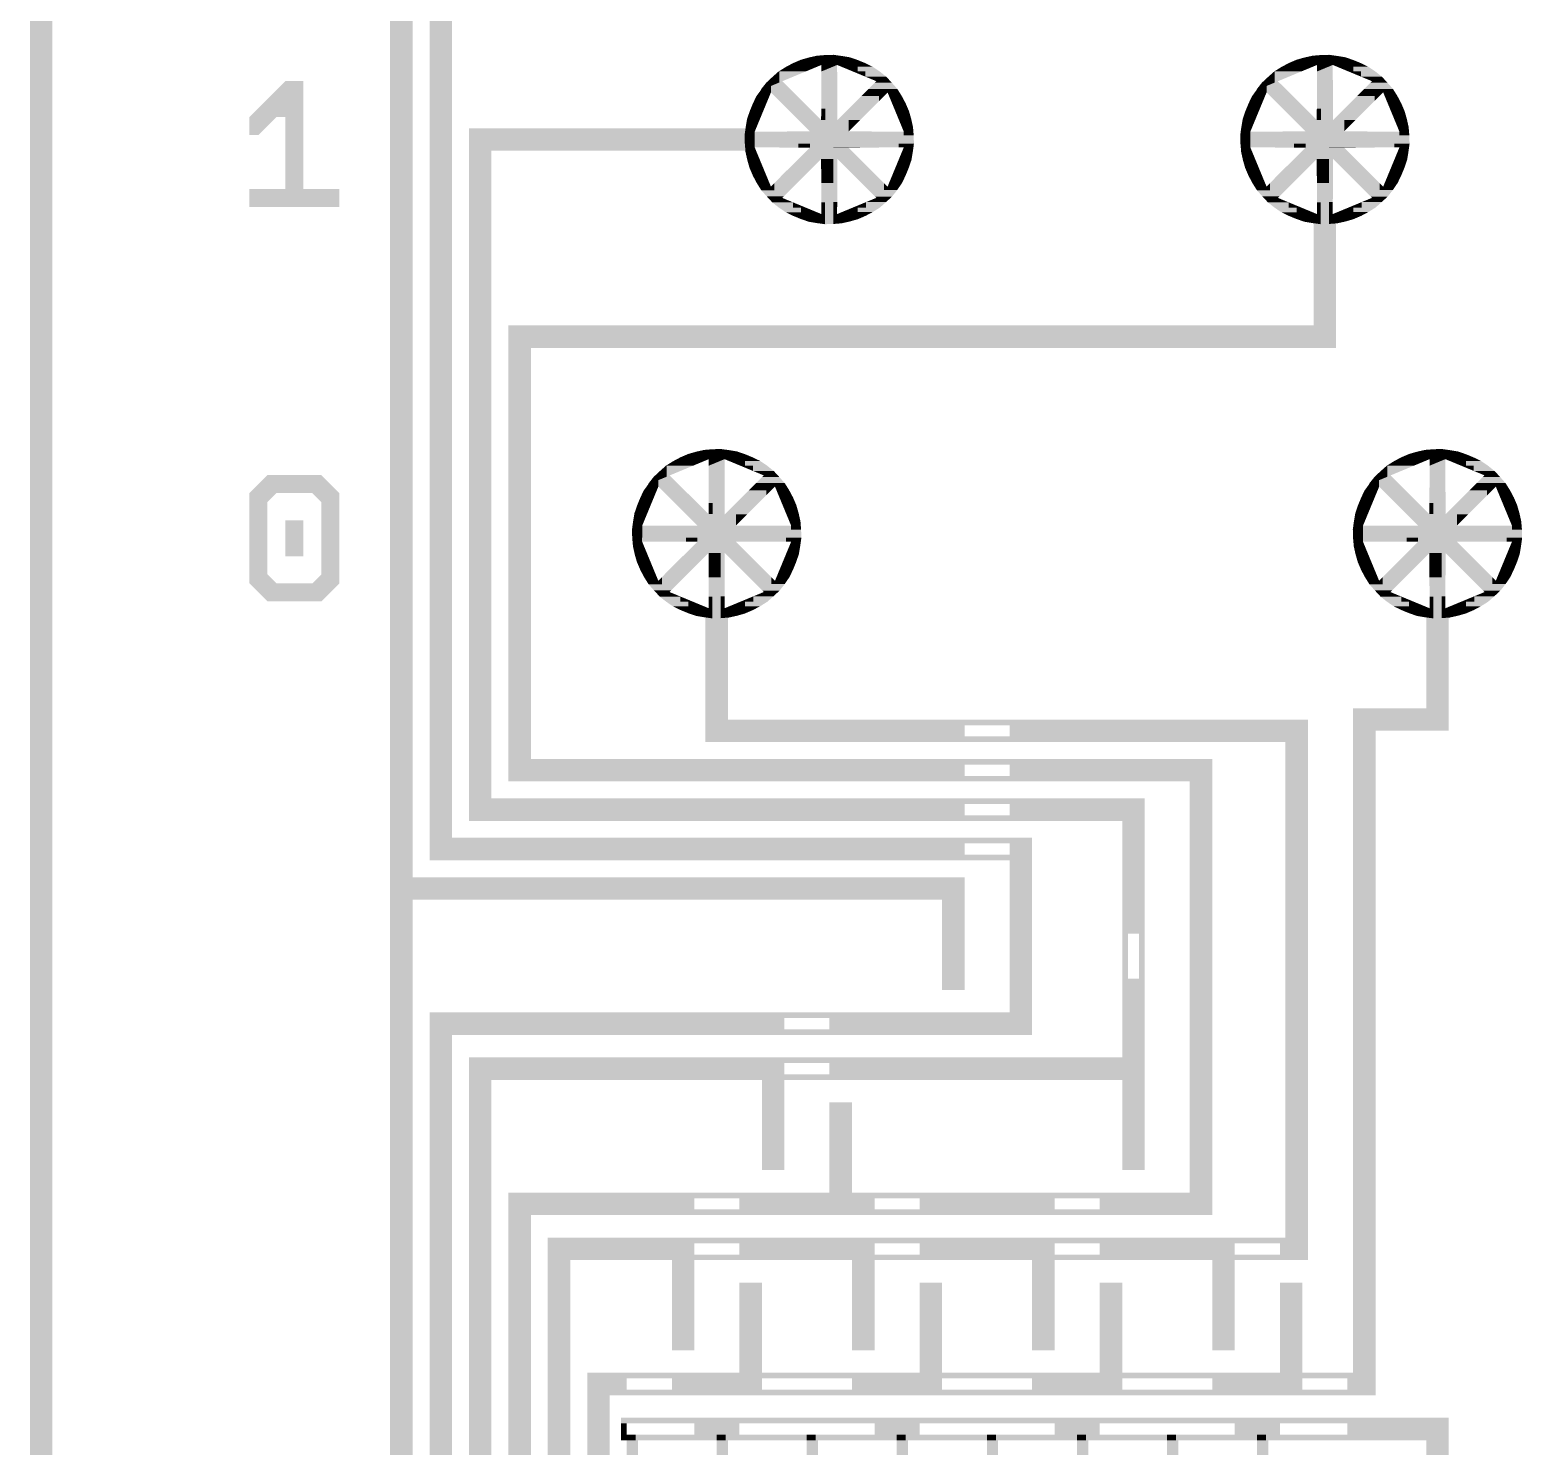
# Model space of a CAD drawing. Extents: x -40770 to 40888, y -46565 to 44734.
# Drawn here: x -40770 to -34043, y 16847 to 23228 of the extents above; entities that cross this region are included whole.
import ezdxf

# ---------------------------------------------------------------- set-up
doc = ezdxf.new("R2010")
doc.units = 0
doc.layers.add('L3D0_control', color=2, linetype='CONTINUOUS')

# ---------------------------------------------------------------- blocks, each defined once
blk = doc.blocks.new('TEXT$12')
at = {"layer": 'L3D0_control'}
for points in [[(0, 480), (80, 560), (120, 480), (120, 560)], [(120, 480), (120, 560), (400, 480), (320, 560)], [(0, 440), (0, 480), (80, 440), (120, 480)], [(320, 440), (280, 480), (400, 440), (400, 480)], [(0, 120), (0, 440), (80, 120), (80, 440)], [(320, 120), (320, 440), (400, 120), (400, 440)], [(160, 200), (160, 360), (240, 200), (240, 360)], [(0, 80), (0, 120), (120, 80), (80, 120)], [(80, 0), (0, 80), (120, 0), (120, 80)], [(120, 0), (120, 80), (320, 0), (400, 80)], [(280, 80), (320, 120), (400, 80), (400, 120)]]:
    blk.add_solid(points, dxfattribs=at)
blk = doc.blocks.new('control-inlet')
at = {"layer": 'L3D0_control'}
for points in [[(-225, 302), (-193, 322), (-161, 302), (-161, 339)], [(-161, 339), (-126, 354), (-91, 339), (-91, 364)], [(-161, 302), (-161, 339), (-104.652, 302), (-104.652, 339)], [(-104.652, 302), (-104.652, 339), (-35, 331), (-35, 339)], [(-91, 364), (-55, 372), (-18, 364), (-18, 375)], [(-91, 339), (-91, 364), (-18, 339), (-18, 364)], [(-35, 302), (-35, 339), (-18, 309.043), (-18, 339)], [(-18, 309.043), (-18, 375), (19, 324.371), (19, 376)], [(19, 324.371), (19, 376), (35, 331), (35, 373.778)], [(55, 322.724), (35, 331), (55, 371), (35, 373.778)], [(55, 353), (55, 371), (126, 353), (91, 365)], [(55, 322.724), (55, 353), (126, 322.724), (126, 353)], [(126, 323), (126, 353), (193, 323), (160, 339)], [(-279, 253), (-252, 278), (-222.339, 253), (-222.339, 278)], [(-252, 278), (-225, 302), (-222.339, 278), (-222.339, 302)], [(-222.339, 253), (-222.339, 302), (-104.652, 302)], [(-35.769, 136.711), (-35, 302), (-18, 136.711), (-18, 309.043)], [(-18, 193), (-18, 309.043), (35.563, 193), (35, 331)], [(126, 293.345), (55, 322.724), (126, 322.724)], [(126, 302), (126, 323), (224, 302), (193, 323)], [(160.667, 279), (126, 293.345), (160.667, 302), (126, 302)], [(160.667, 279), (160.667, 302), (253, 279), (224, 302)], [(209, 259), (160.667, 279), (209, 279)], [(209, 252), (209, 279), (278, 252), (253, 279)], [(-339, 160), (-330, 179), (-279.276, 160), (-259, 209)], [(-330, 179), (-323, 193), (-259, 209), (-311.308, 209)], [(-311.308, 209), (-304, 219), (-259, 209), (-259, 237.947)], [(-304, 219), (-302, 224), (-222.339, 253), (-279, 253)], [(-209, 159), (-259, 209), (-209, 259), (-259, 237.947)], [(-86, 36), (-209, 159), (-86, 136.711), (-209, 259)], [(143, 193), (175, 225), (220.465, 193), (220.465, 225)], [(175, 225), (202, 252), (302, 225), (278, 252)], [(202, 252), (209, 259), (209, 252)], [(220.465, 193), (220.465, 225), (259, 209), (259, 225)], [(220.465, 193), (259, 209), (243, 193)], [(265.621, 193), (259, 209), (265.621, 225), (259, 225)], [(265.621, 193), (265.621, 225), (322, 193), (302, 225)], [(-353, 126), (-339, 160), (-293.345, 126), (-279.276, 160)], [(-86, -18), (-86, 136.711), (-36, -18), (-36, 87)], [(-36, 87), (-35.769, 136.711), (-18, 87), (-18, 136.711)], [(-18, 86), (-18, 193), (36, 86), (35.563, 193)], [(36, 86), (88, 138), (136, 86), (188, 138)], [(88, 138), (220.465, 193), (188, 138), (220.465, 170.465)], [(88, 138), (143, 193), (220.465, 193)], [(220.465, 170.465), (220.465, 193), (243, 193)], [(278.862, 161), (265.621, 193), (339, 161), (322, 193)], [(293.345, 126), (278.862, 161), (354, 126), (339, 161)], [(-371, 55), (-365, 91), (-322.724, 55), (-307.828, 91)], [(-365, 91), (-353, 126), (-307.828, 91), (-293.345, 126)], [(-36, -18), (-36, 87), (-18, -18), (-18, 87)], [(-18, 35.451), (-18, 86), (86, 35.451), (86, 86)], [(86, 36), (86, 86), (136, 86)], [(307.828, 91), (293.345, 126), (364, 91), (354, 126)], [(322.724, 55), (307.828, 91), (372, 55), (364, 91)], [(-376, 19), (-373.709, 35.498), (-373.709, 19)], [(-375, -18), (-376, 19), (-330.794, -18), (-330.794, 19)], [(-373.709, 35.498), (-371, 55), (-330.794, 35.498), (-322.724, 55)], [(-373.709, 35), (-373.709, 35.498), (-331, 35), (-330.794, 35.498)], [(-373.709, 19), (-373.709, 35), (-330.794, 19), (-330.794, 35)], [(-331, 35), (-330.794, 35.001), (-330.794, 35)], [(-330.794, -18), (-330.794, 35.001), (-209, -18), (-209, 35.498)], [(-209, -18), (-209, 35.498), (-86, -18), (-86, 36)], [(-18, -18), (-18, 35.451), (220.465, -18), (220.465, 35.451)], [(86, 35.451), (86, 36), (220.465, 35.451)], [(220.465, 18), (220.465, 35.451), (330.813, 18), (330.813, 35.001)], [(220.465, -18), (220.465, 18), (375.973, -18), (375, 18)], [(330.813, 35.451), (322.724, 55), (373.585, 35.451), (372, 55)], [(331, 35), (330.813, 35.451), (373.585, 35), (373.585, 35.451)], [(330.813, 35), (330.813, 35.001), (331, 35)], [(330.813, 18), (330.813, 35), (373.585, 18), (373.585, 35)], [(373.585, 18), (373.585, 35.451), (375, 18)], [(-373.5, -35), (-375, -18), (-331, -35), (-331, -18)], [(-372, -52), (-373.5, -35), (-323.965, -52), (-331, -35)], [(-372, -55), (-372, -52), (-322.724, -55), (-323.965, -52)], [(-364, -91), (-372, -55), (-307.828, -91), (-322.724, -55)], [(-136.626, -35.793), (-331, -35), (-136.626, -18), (-331, -18)], [(-86, -36), (-136.626, -35.793), (-86, -18), (-136.626, -18)], [(-136.626, -86.211), (-86, -36), (18, -86.211), (18, -36)], [(-86, -36), (-86, -18), (18, -36), (18, -18)], [(18, -35), (18, -18), (307.828, -35), (307.828, -18)], [(18, -36), (18, -35), (86, -36), (86, -35)], [(18, -86), (18, -36), (136, -86), (86, -36)], [(86, -36), (86, -35), (136, -35.796), (136, -35)], [(136, -35.796), (136, -35), (331, -35)], [(307.828, -35), (307.828, -18), (373.778, -35), (373.778, -18)], [(307.828, -91), (322.724, -55), (365, -91), (371, -55)], [(322.724, -55), (331, -35), (371, -55), (373.778, -35)], [(373.778, -35), (373.778, -18), (376, -19), (375.973, -18)], [(-354, -126), (-364, -91), (-293.345, -126), (-307.828, -91)], [(-339, -161), (-354, -126), (-278.862, -161), (-293.345, -126)], [(-208, -157), (-136.774, -86.358), (-107, -157), (-36.358, -86.358)], [(-136.774, -86.358), (-136.626, -86.211), (-36.358, -86.358), (-36, -86.211)], [(-36, -115), (-36, -86.211), (18, -115), (18, -86.211)], [(-35.639, -193), (-36, -115), (18, -193), (18, -115)], [(18, -193), (18, -86), (35.563, -193), (36, -86)], [(143, -193), (36, -86), (243, -193), (136, -86)], [(279.276, -160), (293.345, -126), (339, -160), (353, -126)], [(293.345, -126), (307.828, -91), (353, -126), (365, -91)], [(-322, -193), (-339, -161), (-265.621, -193), (-278.862, -161)], [(-302, -225), (-322, -193), (-265.621, -225), (-265.621, -193)], [(-265.621, -225), (-265.621, -193), (-259, -225), (-259, -209)], [(-259, -225), (-259, -209), (-243.308, -225), (-243.308, -193)], [(-243.308, -193), (-208, -157), (-143, -193), (-107, -157)], [(-243.308, -225), (-243.308, -193), (-175, -225), (-143, -193)], [(-35.241, -279), (-35.639, -193), (18, -279), (18, -193)], [(18, -278), (18, -193), (35.216, -278), (35.563, -193)], [(174, -224), (143, -193), (243, -224), (243, -193)], [(243, -224), (243, -193), (259, -224), (259, -209)], [(259, -224), (259, -209), (265.621, -224), (265.621, -193)], [(265.621, -193), (279.276, -160), (323, -193), (339, -160)], [(265.621, -224), (265.621, -193), (302, -224), (323, -193)], [(-278, -252), (-302, -225), (-202, -252), (-175, -225)], [(-253, -279), (-278, -252), (-209, -279), (-209, -252)], [(-209, -259), (-209, -252), (-202, -252)], [(-209, -279), (-209, -259), (-160.667, -279)], [(163.083, -278), (209, -259), (209, -278)], [(203, -253), (174, -224), (279, -253), (302, -224)], [(209, -259), (203, -253), (209, -253)], [(209, -278), (209, -253), (252, -278), (279, -253)], [(-224, -302), (-253, -279), (-160.667, -302), (-160.667, -279)], [(-193, -323), (-224, -302), (-126, -323), (-126, -302)], [(-126, -353), (-160, -339), (-126, -323), (-193, -323)], [(-160.667, -302), (-160.667, -279), (-126, -302), (-126, -293.345)], [(-126, -322.724), (-126, -293.345), (-55, -322.724)], [(-126, -353), (-126, -322.724), (-55, -353), (-55, -322.724)], [(-35.241, -373.744), (-55, -371), (-35.241, -330.9), (-55, -322.724)], [(-35, -330.9), (-35.241, -279), (-19, -330.9), (-19, -279)], [(-35, -373.777), (-35.241, -373.744), (-35, -331), (-35.241, -330.9)], [(-19, -376), (-35, -373.777), (-19, -330.9), (-35, -330.9)], [(-19, -376), (-19, -279), (18, -375), (18, -279)], [(18, -322.724), (18, -278), (35.034, -322.724), (35.216, -278)], [(18, -331), (18, -322.724), (35, -331), (35.034, -322.724)], [(18, -375), (18, -331), (35.034, -373.619), (35.034, -331)], [(35, -331), (35.034, -330.986), (35.034, -331)], [(35.034, -373.619), (35.034, -330.986), (55, -372), (55, -322.724)], [(55, -322.724), (126, -293.345), (126, -322.724)], [(55, -354), (55, -322.724), (126, -354), (126, -322.724)], [(126, -302), (126, -293.345), (163.083, -302), (163.083, -278)], [(126, -322), (126, -302), (193, -322), (225, -302)], [(126, -354), (126, -322), (161, -339), (193, -322)], [(163.083, -302), (163.083, -278), (225, -302), (252, -278)], [(-55, -371), (-91, -365), (-55, -353), (-126, -353)], [(55, -372), (55, -354), (91, -364), (126, -354)]]:
    blk.add_solid(points, dxfattribs=at)
blk = doc.blocks.new('sandwich')
at = {"layer": 'L3D0_control'}
for points in [[(-25, -50), (-25, 425), (0, -50), (0, 425)], [(-226, 74), (-226, 199), (0, 74), (0, 199)]]:
    blk.add_solid(points, dxfattribs=at)
blk = doc.blocks.new('CIRCLE$4')
at = {"layer": 'L3D0_control'}
for points in [[(-65, 3), (-64, 10), (-56, 3), (-56, 10)], [(-65, -3), (-65, 3), (-56, -3), (-56, 3)], [(-64, 10), (-63, 16), (-56, 10), (-56, 16)], [(-63, 16), (-59, 28), (-56, 16), (-56, 33)], [(-56, 33), (-52, 39), (-44, 33), (-44, 39)], [(-56, -3), (-56, 33), (56, -3), (56, 33)], [(-52, 39), (-48, 44), (-44, 39), (-44, 48)], [(-44, 48), (-39, 52), (-33, 48), (-33, 56)], [(-44, 33), (-44, 48), (-3, 33), (-3, 48)], [(-33, 56), (-28, 59), (-16, 56), (-16, 63)], [(-33, 48), (-33, 56), (-3, 48), (-3, 56)], [(-16, 63), (-10, 64), (-3, 63), (-3, 65)], [(-16, 56), (-16, 63), (-3, 56), (-3, 63)], [(-3, 63), (-3, 65), (3, 63), (3, 65)], [(-3, 56), (-3, 63), (16, 56), (16, 63)], [(-3, 48), (-3, 56), (33, 48), (33, 56)], [(-3, 33), (-3, 48), (44, 33), (44, 48)], [(3, 63), (3, 65), (16, 63), (10, 64)], [(16, 56), (16, 63), (33, 56), (28, 59)], [(33, 48), (33, 56), (44, 48), (39, 52)], [(44, 39), (44, 48), (52, 39), (48, 44)], [(44, 33), (44, 39), (56, 33), (52, 39)], [(56, 16), (56, 33), (63, 16), (59, 28)], [(56, 10), (56, 16), (64, 10), (63, 16)], [(56, 3), (56, 10), (65, 3), (64, 10)], [(56, -3), (56, 3), (65, -3), (65, 3)], [(-64, -10), (-65, -3), (-56, -10), (-56, -3)], [(-63, -16), (-64, -10), (-56, -16), (-56, -10)], [(-56, -33), (-59, -28), (-56, -16), (-63, -16)], [(-56, -33), (-56, -3), (56, -33), (56, -3)], [(-52, -39), (-56, -33), (-44, -39), (-44, -33)], [(-44, -48), (-48, -44), (-44, -39), (-52, -39)], [(-44, -48), (-44, -33), (-3, -48), (-3, -33)], [(-33, -56), (-39, -52), (-33, -48), (-44, -48)], [(-33, -56), (-33, -48), (-3, -56), (-3, -48)], [(-16, -63), (-28, -59), (-16, -56), (-33, -56)], [(-16, -63), (-16, -56), (-3, -63), (-3, -56)], [(-3, -65), (-10, -64), (-3, -63), (-16, -63)], [(-3, -48), (-3, -33), (44, -48), (44, -33)], [(-3, -56), (-3, -48), (33, -56), (33, -48)], [(-3, -63), (-3, -56), (16, -63), (16, -56)], [(-3, -65), (-3, -63), (3, -65), (3, -63)], [(3, -65), (3, -63), (10, -64), (10, -63)], [(10, -64), (10, -63), (16, -63)], [(16, -63), (16, -56), (28, -59), (33, -56)], [(33, -56), (33, -48), (39, -52), (44, -48)], [(44, -39), (44, -33), (52, -39), (56, -33)], [(44, -48), (44, -39), (48, -44), (52, -39)], [(56, -10), (56, -3), (64, -10), (65, -3)], [(56, -16), (56, -10), (63, -16), (64, -10)], [(56, -33), (56, -16), (59, -28), (63, -16)]]:
    blk.add_solid(points, dxfattribs=at)
blk = doc.blocks.new('chamber')
at = {"layer": 'L3D0_control'}
for points in [[(-275, 425), (-275, 450), (-235, 425), (-235, 450)], [(-275, 125), (-275, 425), (-225, 125), (-225, 425)], [(-275, 100), (-275, 125), (-235, 100), (-235, 125)], [(-275, 25), (-275, 100), (-235, 25), (-235, 100)], [(-235, 100), (-235, 125), (-100, 100), (-100, 125)], [(-140, 72), (-140, 78), (-139, 72), (-139, 85)], [(-138, 59), (-139, 65), (-138, 72), (-140, 72)], [(-139, 85), (-138, 91), (-100, 85), (-100, 91)], [(-139, 72), (-139, 85), (-100, 72), (-100, 85)], [(-138, 91), (-135, 100), (-100, 91), (-100, 100)], [(-138, 59), (-138, 72), (-100, 59), (-100, 72)], [(-235, 25), (-235, 50), (-100, 25), (-100, 50)], [(-135, 50), (-138, 59), (-100, 50), (-100, 59)]]:
    blk.add_solid(points, dxfattribs=at)
for name, p in [('sandwich', (50, -250)), ('CIRCLE$4', (-75, 75))]:
    blk.add_blockref(name, p)
blk = doc.blocks.new('TEXT$13')
at = {"layer": 'L3D0_control'}
for points in [[(0, 400), (160, 560), (160, 400)], [(160, 80), (160, 560), (240, 80), (240, 560)], [(0, 320), (0, 400), (40, 320), (120, 400)], [(0, 0), (0, 80), (160, 0), (160, 80)], [(160, 0), (160, 80), (400, 0), (400, 80)]]:
    blk.add_solid(points, dxfattribs=at)
blk = doc.blocks.new('device')
at = {"layer": 'L3D0_control'}
for points in [[(-4125, -9075), (-4125, 8975), (-4025, -9075), (-4025, 8975)], [(-2525, 2075), (-2525, 7050), (-2425, 2075), (-2425, 7050)], [(-2350, 2250), (-2350, 6175), (-2250, 2250), (-2250, 6175)], [(-2175, 5300), (-2175, 5400), (-925, 5300), (-925, 5400)], [(-2175, 2425), (-2175, 5300), (-2075, 2425), (-2075, 5300)], [(1576, 4425), (1576, 5000), (1676, 4425), (1676, 5000)], [(-2000, 4425), (-2000, 4525), (1576, 4425), (1576, 4525)], [(-2000, 2600), (-2000, 4425), (-1900, 2600), (-1900, 4425)], [(-1125, 2775), (-1125, 3250), (-1025, 2775), (-1025, 3250)], [(2076, 2825), (2076, 3250), (2176, 2825), (2176, 3250)], [(1751, 2725), (1751, 2825), (2176, 2725), (2176, 2825)], [(-1125, 2750), (-1125, 2775), (226, 2750), (226, 2775)], [(-1125, 2675), (-1125, 2750), (26, 2675), (26, 2750)], [(226, 2675), (226, 2775), (1551, 2675), (1551, 2775)], [(1751, 275), (1751, 2725), (1851, 275), (1851, 2725)], [(26, 2675), (26, 2700), (226, 2675), (226, 2700)], [(1451, 475), (1451, 2675), (1551, 475), (1551, 2675)], [(-2000, 2575), (-2000, 2600), (26, 2575), (26, 2600)], [(26, 2575), (26, 2600), (226, 2575), (226, 2600)], [(226, 2500), (226, 2600), (1126, 2500), (1126, 2600)], [(-2000, 2500), (-2000, 2575), (26, 2500), (26, 2575)], [(26, 2500), (26, 2525), (226, 2500), (226, 2525)], [(1026, 1075), (1026, 2500), (1126, 1075), (1126, 2500)], [(-2175, 2400), (-2175, 2425), (26, 2400), (26, 2425)], [(-2175, 2325), (-2175, 2400), (26, 2325), (26, 2400)], [(26, 2400), (26, 2425), (226, 2400), (226, 2425)], [(226, 2325), (226, 2425), (826, 2325), (826, 2425)], [(26, 2325), (26, 2350), (226, 2325), (226, 2350)], [(726, 1825), (726, 2325), (826, 1825), (826, 2325)], [(-2350, 2225), (-2350, 2250), (-774, 2225), (-774, 2250)], [(-2350, 2150), (-2350, 2225), (-774, 2150), (-774, 2225)], [(-774, 2225), (-774, 2250), (26, 2225), (26, 2250)], [(-774, 2150), (-774, 2225), (26, 2150), (26, 2225)], [(26, 2225), (26, 2250), (226, 2225), (226, 2250)], [(226, 2175), (226, 2250), (326, 2175), (326, 2250)], [(26, 2150), (26, 2175), (326, 2150), (326, 2175)], [(226, 1475), (226, 2150), (326, 1475), (326, 2150)], [(-2525, 1575), (-2525, 2075), (-2425, 1575), (-2425, 2075)], [(-2425, 1975), (-2425, 2075), (-74, 1975), (-74, 2075)], [(-74, 1575), (-74, 2075), (26, 1575), (26, 2075)], [(726, 1625), (726, 1825), (751, 1625), (751, 1825)], [(801, 1625), (801, 1825), (826, 1625), (826, 1825)], [(726, 1200), (726, 1625), (826, 1200), (826, 1625)], [(-2525, -5750), (-2525, 1575), (-2425, -5750), (-2425, 1575)], [(-2350, 1450), (-2350, 1475), (-774, 1450), (-774, 1475)], [(-774, 1450), (-774, 1475), (-574, 1450), (-574, 1475)], [(-574, 1375), (-574, 1475), (326, 1375), (326, 1475)], [(-2350, 1375), (-2350, 1450), (-774, 1375), (-774, 1450)], [(-774, 1375), (-774, 1400), (-574, 1375), (-574, 1400)], [(-2350, -5550), (-2350, 1375), (-2250, -5550), (-2250, 1375)], [(-2175, 1250), (-2175, 1275), (-774, 1250), (-774, 1275)], [(-774, 1250), (-774, 1275), (-574, 1250), (-574, 1275)], [(-574, 1200), (-574, 1275), (726, 1200), (726, 1275)], [(-2175, 1175), (-2175, 1250), (-874, 1175), (-874, 1250)], [(-874, 775), (-874, 1250), (-774, 775), (-774, 1250)], [(-774, 1175), (-774, 1200), (726, 1175), (726, 1200)], [(726, 775), (726, 1200), (826, 775), (826, 1200)], [(-2175, 775), (-2175, 1175), (-2075, 775), (-2075, 1175)], [(-574, 650), (-574, 1075), (-474, 650), (-474, 1075)], [(1026, 675), (1026, 1075), (1126, 675), (1126, 1075)], [(-2175, -4950), (-2175, 775), (-2075, -4950), (-2075, 775)], [(-2000, 650), (-2000, 675), (-574, 650), (-574, 675)], [(-474, 650), (-474, 675), (426, 650), (426, 675)], [(426, 650), (426, 675), (626, 650), (626, 675)], [(626, 575), (626, 675), (1126, 575), (1126, 675)], [(-2000, 575), (-2000, 650), (-1174, 575), (-1174, 650)], [(-1174, 575), (-1174, 600), (-974, 575), (-974, 600)], [(-974, 575), (-974, 650), (-474, 575), (-474, 650)], [(-474, 575), (-474, 650), (-374, 575), (-374, 650)], [(-374, 575), (-374, 600), (-174, 575), (-174, 600)], [(-174, 575), (-174, 650), (426, 575), (426, 650)], [(426, 575), (426, 600), (626, 575), (626, 600)], [(-2000, -4750), (-2000, 575), (-1900, -4750), (-1900, 575)], [(-1825, 450), (-1825, 475), (-174, 450), (-174, 475)], [(-174, 450), (-174, 475), (626, 450), (626, 475)], [(626, 450), (626, 475), (1226, 450), (1226, 475)], [(1226, 450), (1226, 475), (1426, 450), (1426, 475)], [(1426, 375), (1426, 475), (1551, 375), (1551, 475)], [(-1825, 375), (-1825, 450), (-1174, 375), (-1174, 450)], [(-1174, 375), (-1174, 400), (-974, 375), (-974, 400)], [(-974, 375), (-974, 450), (-374, 375), (-374, 450)], [(-374, 375), (-374, 400), (-174, 375), (-174, 400)], [(-174, 375), (-174, 450), (426, 375), (426, 450)], [(426, 375), (426, 400), (626, 375), (626, 400)], [(626, 375), (626, 450), (1226, 375), (1226, 450)], [(1226, 375), (1226, 400), (1426, 375), (1426, 400)], [(-1825, -25), (-1825, 375), (-1725, -25), (-1725, 375)], [(-1274, -25), (-1274, 375), (-1174, -25), (-1174, 375)], [(-474, -25), (-474, 375), (-374, -25), (-374, 375)], [(326, -25), (326, 375), (426, -25), (426, 375)], [(1126, -25), (1126, 375), (1226, -25), (1226, 375)], [(-974, -125), (-974, 275), (-874, -125), (-874, 275)], [(-174, -125), (-174, 275), (-74, -125), (-74, 275)], [(626, -125), (626, 275), (726, -125), (726, 275)], [(1426, -125), (1426, 275), (1526, -125), (1526, 275)], [(1751, -125), (1751, 275), (1851, -125), (1851, 275)], [(-1825, -4150), (-1825, -25), (-1725, -4150), (-1725, -25)], [(-1650, -150), (-1650, -125), (-874, -150), (-874, -125)], [(-874, -150), (-874, -125), (-74, -150), (-74, -125)], [(-74, -150), (-74, -125), (726, -150), (726, -125)], [(726, -150), (726, -125), (1126, -150), (1126, -125)], [(1126, -150), (1126, -125), (1526, -150), (1526, -125)], [(1526, -150), (1526, -125), (1726, -150), (1726, -125)], [(1726, -225), (1726, -125), (1851, -225), (1851, -125)], [(-1650, -225), (-1650, -150), (-1474, -225), (-1474, -150)], [(-1274, -225), (-1274, -150), (-874, -225), (-874, -150)], [(-474, -225), (-474, -150), (-74, -225), (-74, -150)], [(326, -225), (326, -150), (726, -225), (726, -150)], [(1126, -225), (1126, -150), (1526, -225), (1526, -150)], [(-1650, -3950), (-1650, -225), (-1550, -3950), (-1550, -225)], [(-1474, -225), (-1474, -200), (-1274, -225), (-1274, -200)], [(-874, -225), (-874, -200), (-474, -225), (-474, -200)], [(-74, -225), (-74, -200), (326, -225), (326, -200)], [(726, -225), (726, -200), (1126, -225), (1126, -200)], [(1526, -225), (1526, -200), (1726, -225), (1726, -200)], [(-1500, -350), (-1500, -325), (426, -350), (426, -325)], [(426, -350), (426, -325), (1226, -350), (1226, -325)], [(1226, -350), (1226, -325), (1726, -350), (1726, -325)], [(1726, -425), (1726, -325), (2176, -425), (2176, -325)], [(-1500, -425), (-1500, -350), (-1474, -425), (-1474, -350)], [(-1174, -425), (-1174, -350), (-975, -425), (-975, -350)], [(-374, -425), (-374, -350), (-174, -425), (-174, -350)], [(426, -425), (426, -350), (626, -425), (626, -350)], [(1226, -425), (1226, -350), (1426, -425), (1426, -350)], [(-1474, -425), (-1474, -400), (-1174, -425), (-1174, -400)], [(-975, -425), (-975, -400), (-374, -425), (-374, -400)], [(-174, -425), (-174, -400), (426, -425), (426, -400)], [(626, -425), (626, -400), (1226, -425), (1226, -400)], [(1426, -425), (1426, -400), (1726, -425), (1726, -400)], [(2076, -5850), (2076, -425), (2176, -5850), (2176, -425)]]:
    blk.add_solid(points, dxfattribs=at)
for name, p in [('control-inlet', (-575, 5350)), ('control-inlet', (1626, 5350)), ('TEXT$13', (-3150, 5050)), ('control-inlet', (-1075, 3600)), ('control-inlet', (2126, 3600)), ('TEXT$12', (-3150, 3300)), ('chamber', (-1200, -850)), ('chamber', (-800, -850)), ('chamber', (-400, -850)), ('chamber', (0, -850)), ('chamber', (400, -850)), ('chamber', (800, -850)), ('chamber', (1200, -850)), ('chamber', (1600, -850))]:
    blk.add_blockref(name, p)

msp = doc.modelspace()

# ---------------------------------------------------------------- block references
at = {"xscale": 1.015, "yscale": 1.015}
msp.add_blockref('device', (-36583, 17304), dxfattribs=at)

doc.saveas('drawing.dxf')
